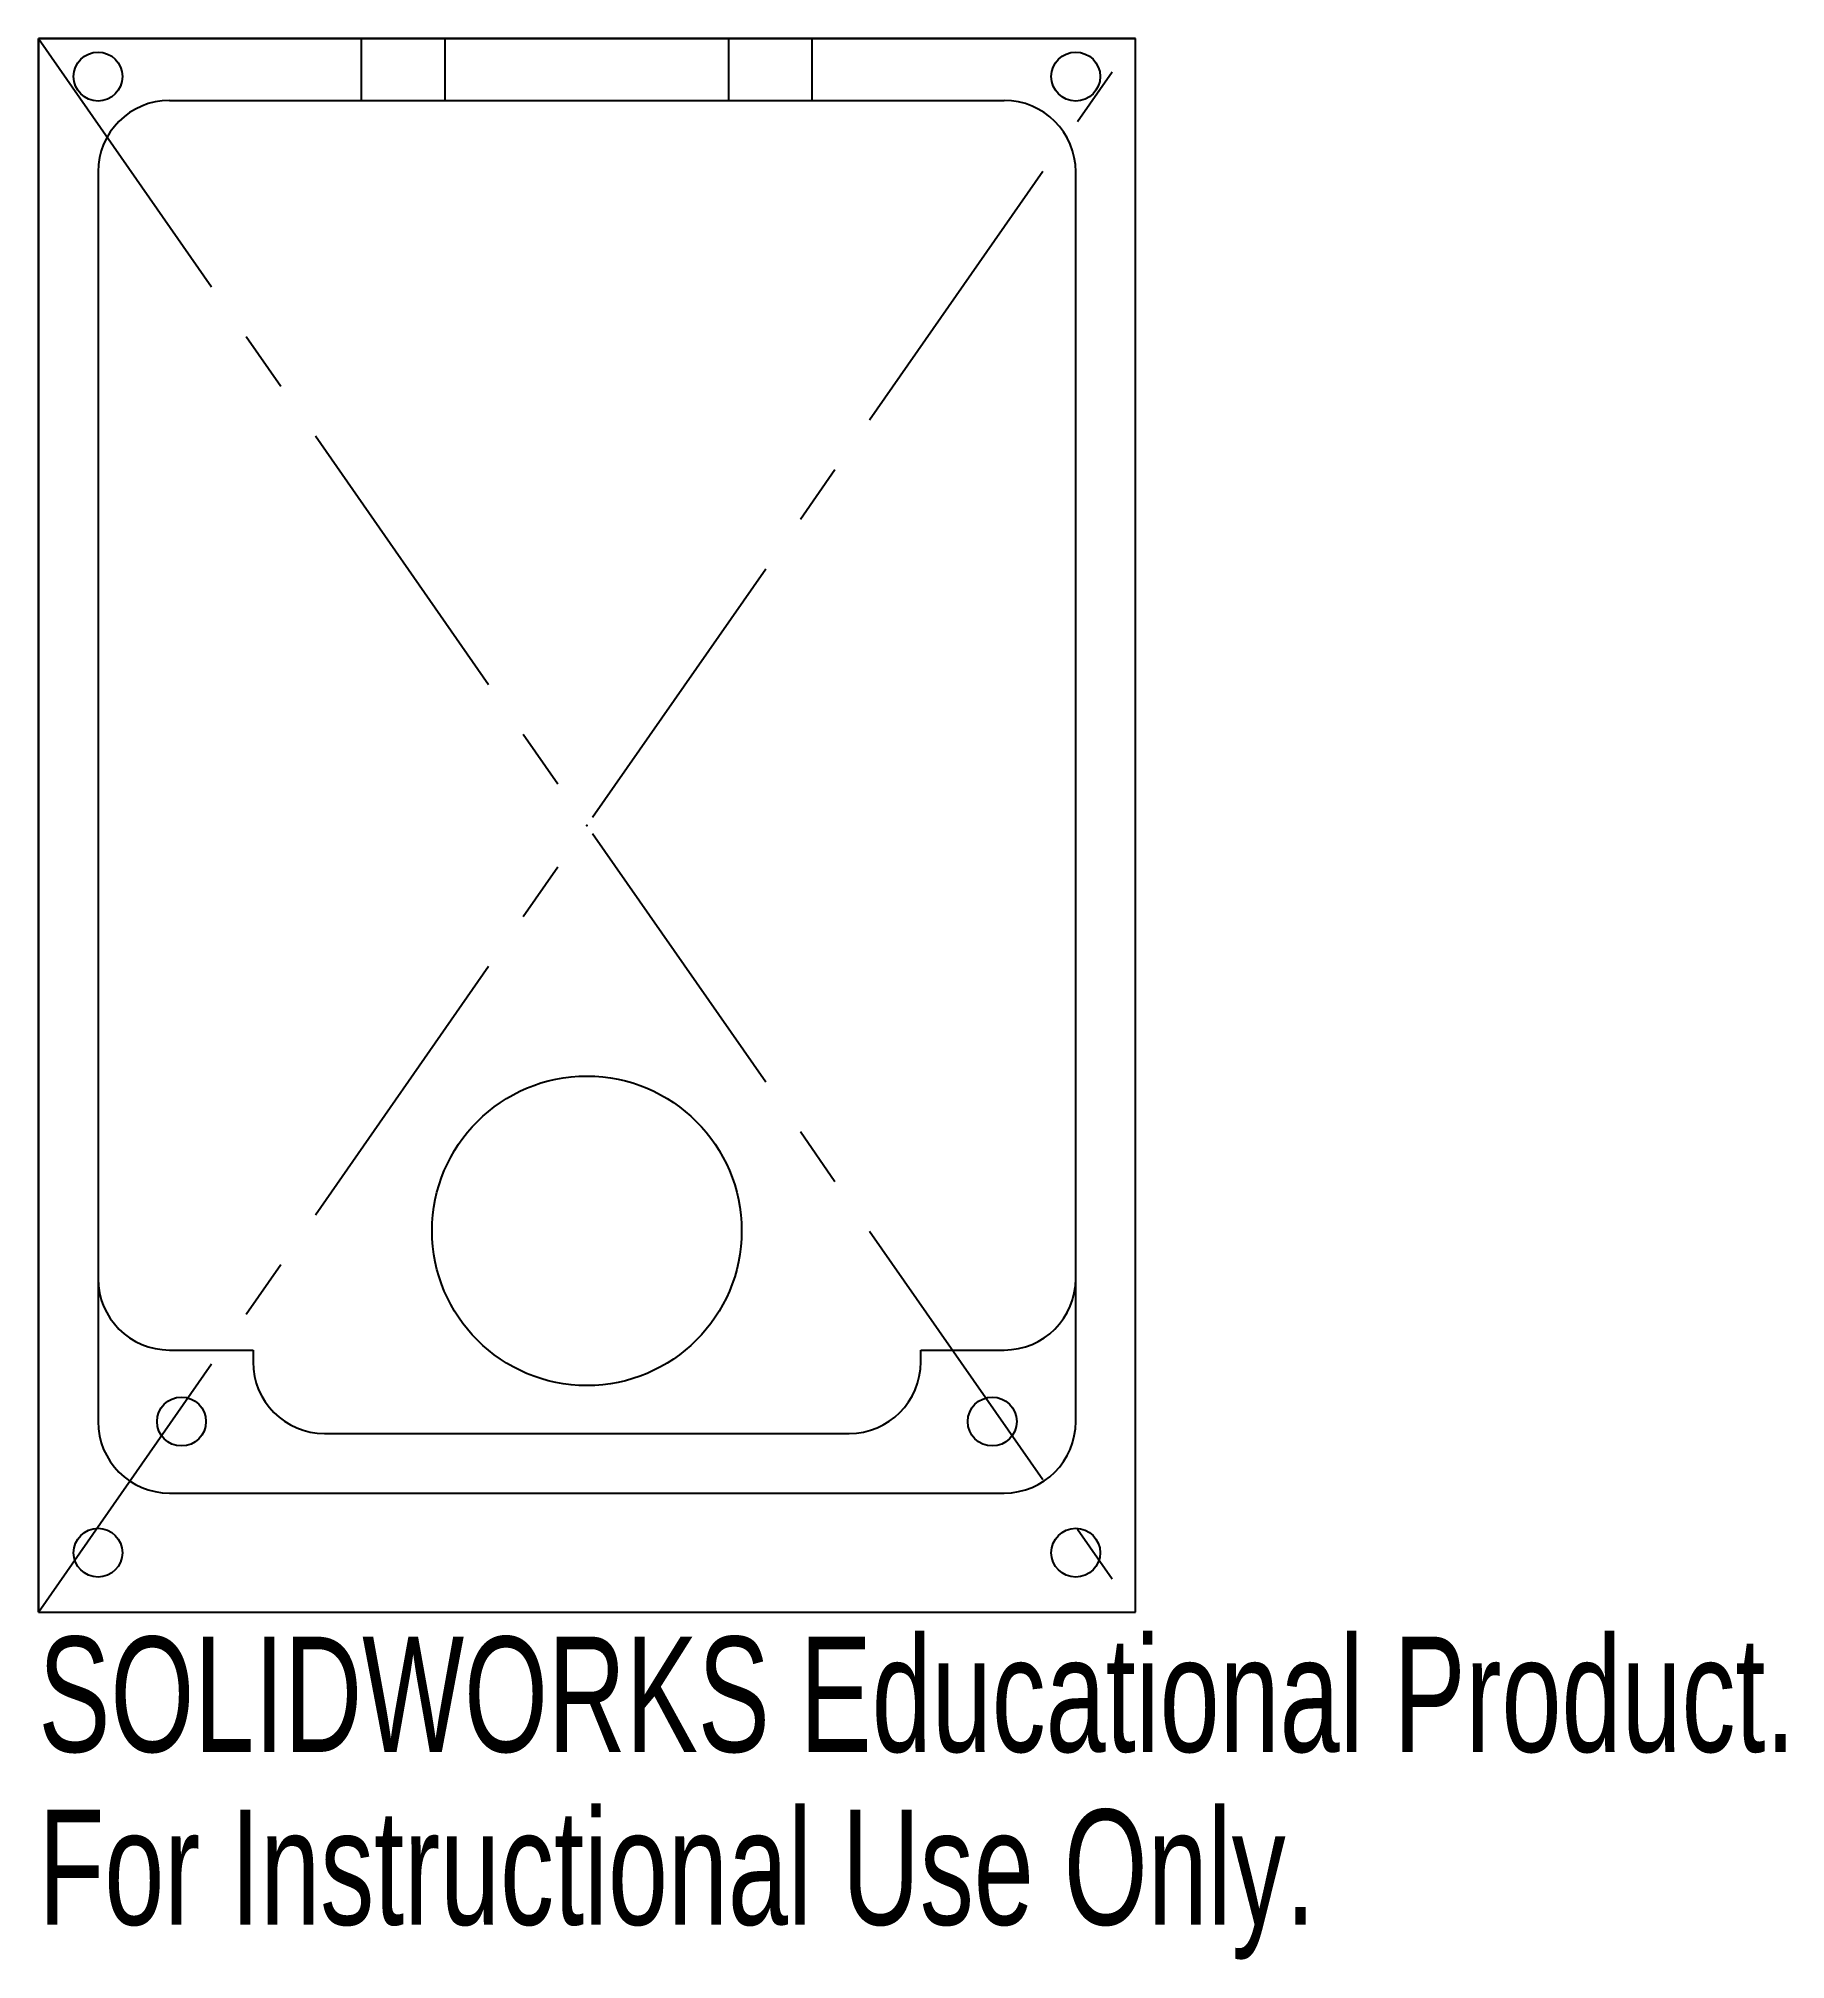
# Paper-space layout '_Front' of a CAD drawing. Header units: millimetres. Extents: x -23 to 50.3, y -47.6 to 33.
import ezdxf

# ---------------------------------------------------------------- set-up
doc = ezdxf.new("R2010")
doc.units = ezdxf.units.MM
doc.header["$PDSIZE"] = -1
doc.linetypes.add('CENTERX2', pattern=[20.32, 12.7, -2.54, 2.54, -2.54])
doc.styles.add('SLDTEXTSTYLE0', font='TXT', dxfattribs={"width": 0.7})

psp = doc.layouts.new('_Front')

# ---------------------------------------------------------------- linework, layer by layer
at = {"color": 7, "linetype": 'Continuous'}
for p, q in [((-23, -33), (-23, 33)), ((-23, 33), (23, 33)), ((23, -33), (23, 33)), ((-23, -33), (23, -33))]:
    psp.add_line(p, q, dxfattribs=at)
at = {"color": 7, "linetype": 'CENTERX2'}
for p, q in [((-23, -33), (23, 33)), ((-23, 33), (23, -33))]:
    psp.add_line(p, q, dxfattribs=at)
at = {"color": 7, "linetype": 'Continuous', "lineweight": 25}
for p, q in [((-23, 33), (-23, -33)), ((23, 33), (-23, 33)), ((-9.45, 30.4), (-9.45, 33)), ((-5.95, 33), (-5.95, 30.4)), ((5.95, 30.4), (5.95, 33)), ((9.45, 30.4), (9.45, 33)), ((23, -33), (23, 33)), ((-17.5, 30.4), (17.5, 30.4)), ((-20.5, 27.4), (-20.5, -25)), ((20.5, -25), (20.5, 27.4)), ((-17.5, -22), (-14, -22)), ((-14, -22), (-14, -22.5)), ((14, -22.5), (14, -22)), ((14, -22), (17.5, -22)), ((-11, -25.5), (11, -25.5)), ((-17.5, -28), (17.5, -28)), ((-23, -33), (23, -33))]:
    psp.add_line(p, q, dxfattribs=at)
for centre, radius in [((-20.5, 31.4), 1.025), ((20.5, 31.4), 1.025), ((0, -17), 6.49), ((-17, -25), 1.025), ((17, -25), 1.025), ((-20.5, -30.5), 1.025), ((20.5, -30.5), 1.025)]:
    psp.add_circle(centre, radius, dxfattribs=at)
for centre, start, end in [((-17.5, 27.4), 90, 180), ((17.5, 27.4), 0, 90), ((-17.5, -19), 180, 270), ((17.5, -19), 270, 0), ((-11, -22.5), 180, 270), ((11, -22.5), 270, 0), ((-17.5, -25), 180, 270), ((17.5, -25), 270, 0)]:
    psp.add_arc(centre, 3, start, end, dxfattribs=at)
at = {"color": 7, "linetype": 'Continuous'}
psp.add_point((0, 0), dxfattribs=at)

# ---------------------------------------------------------------- texts
at = {"color": 7, "linetype": 'Continuous', "char_height": 4.83362, "attachment_point": 1, "style": 'SLDTEXTSTYLE0'}
for s, insert in [('SOLIDWORKS Educational Product.', (-23, -34.02)), ('For Instructional Use Only.', (-23, -41.27))]:
    psp.add_mtext(s, dxfattribs=dict(at, insert=insert))

doc.saveas('drawing.dxf')
